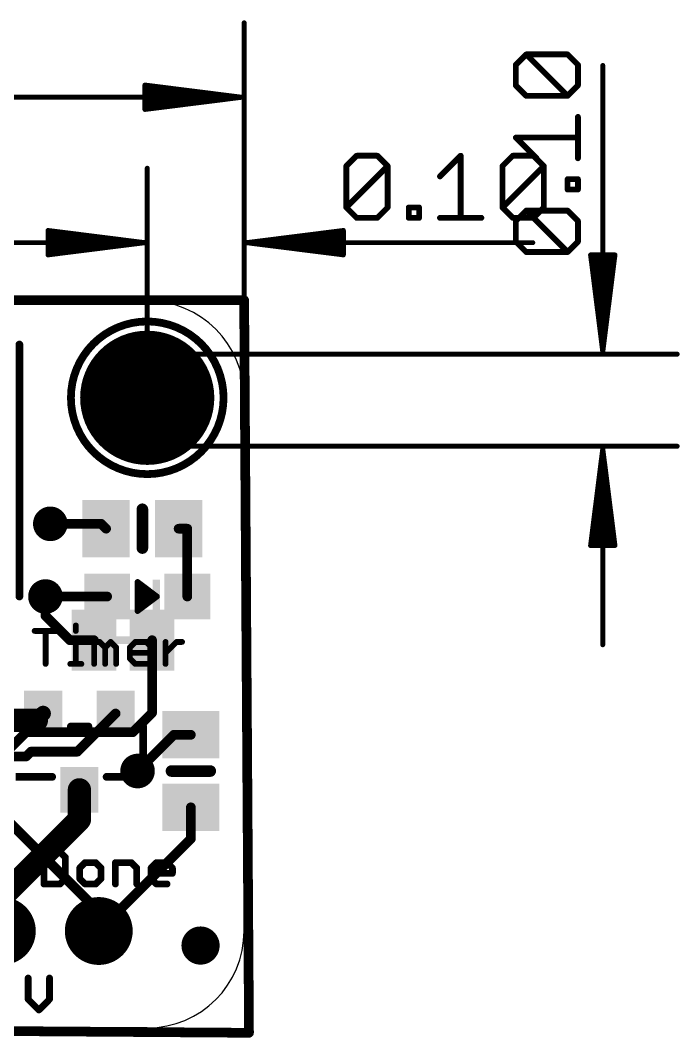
# Model space of a CAD drawing. Extents: x -9 to 27.7, y -5.6 to 26.4.
# Drawn here: x 10.39 to 27.67, y -0.64 to 26.02 of the extents above; entities that cross this region are included whole.
import ezdxf

# ---------------------------------------------------------------- set-up
doc = ezdxf.new("R2010")
doc.units = 0
for name, color, linetype in [('1', 12, 'CONTINUOUS'), ('16', 132, 'CONTINUOUS'), ('17', 110, 'CONTINUOUS'), ('18', 110, 'CONTINUOUS'), ('20', 53, 'CONTINUOUS'), ('21', 40, 'CONTINUOUS'), ('23', 53, 'CONTINUOUS'), ('47', 253, 'CONTINUOUS')]:
    doc.layers.add(name, color=color, linetype=linetype)

# ---------------------------------------------------------------- blocks, each defined once
blk = doc.blocks.new('RECT')
blk.add_solid([(-0.5, -0.5), (0.5, -0.5), (-0.5, 0.5), (0.5, 0.5)])
blk = doc.blocks.new('PIE')
at = {"const_width": 0.5}
blk.add_lwpolyline([(0, -0.25, 1), (0, 0.25, 1), (0, -0.25)], format="xyb", dxfattribs=at)
blk = doc.blocks.new('ROUNDP')
at = {"const_width": 0.5}
blk.add_lwpolyline([(0, -0.25, 1), (0, 0.25, 1), (0, -0.25)], format="xyb", dxfattribs=at)
blk = doc.blocks.new('ROUNDV')
at = {"const_width": 0.5}
blk.add_lwpolyline([(0, -0.25, 1), (0, 0.25, 1), (0, -0.25)], format="xyb", dxfattribs=at)

msp = doc.modelspace()

# ---------------------------------------------------------------- linework, layer by layer
at = {"layer": '1'}
for points, const_width in [([(12.512, 12.827), (11.176, 12.827)], 0.254), ([(12.639, 12.7), (12.512, 12.827)], 0.254), ([(14.539, 12.7), (14.766, 12.7)], 0.254), ([(14.766, 12.7), (14.766, 10.922)], 0.254), ([(12.666, 10.922), (11.049, 10.922)], 0.254), ([(10.811, 7.681), (10.988, 7.858)], 0.4064), ([(9.398, 7.681), (10.811, 7.681)], 0.6096), ([(11.888, 6.858), (12.888, 7.858)], 0.254), ([(14.412, 7.3), (13.462, 6.35)], 0.254), ([(14.859, 7.3), (14.412, 7.3)], 0.254), ([(10.541, 6.731), (10.668, 6.858)], 0.254), ([(10.668, 6.858), (11.888, 6.858)], 0.254), ([(8.412, 6.731), (10.541, 6.731)], 0.254), ([(11.938, 5.858), (11.938, 5.08)], 0.6096), ([(11.938, 5.08), (9.906, 3.048)], 0.6096), ([(14.859, 5.4), (14.859, 4.572)], 0.254), ([(14.859, 4.572), (12.446, 2.159)], 0.254)]:
    msp.add_lwpolyline(points, dxfattribs=dict(at, const_width=const_width))
for points, const_width in [([(11.176, 12.8905, 1), (11.176, 12.7635)], 0.127), ([(12.5569, 12.8719, 1), (12.4671, 12.7821)], 0.127), ([(12.512, 12.7635, 1), (12.512, 12.8905)], 0.127), ([(12.5941, 12.6551, 1), (12.6839, 12.7449)], 0.127), ([(14.539, 12.7635, 1), (14.539, 12.6365)], 0.127), ([(14.8295, 12.7, 1), (14.7025, 12.7)], 0.127), ([(14.766, 12.6365, 1), (14.766, 12.7635)], 0.127), ([(11.049, 10.9855, 1), (11.049, 10.8585)], 0.127), ([(12.666, 10.8585, 1), (12.666, 10.9855)], 0.127), ([(14.7025, 10.922, 1), (14.8295, 10.922)], 0.127), ([(11.0598, 7.7862, 1), (10.9162, 7.9298)], 0.2032), ([(10.7392, 7.7528, 1), (10.8828, 7.6092)], 0.2032), ([(10.811, 7.5286, 1), (10.811, 7.8334)], 0.3048), ([(12.9329, 7.8131, 1), (12.8431, 7.9029)], 0.127), ([(14.412, 7.3635, 1), (14.412, 7.2365)], 0.127), ([(14.4569, 7.2551, 1), (14.3671, 7.3449)], 0.127), ([(14.859, 7.2365, 1), (14.859, 7.3635)], 0.127), ([(10.668, 6.9215, 1), (10.668, 6.7945)], 0.127), ([(10.7129, 6.8131, 1), (10.6231, 6.9029)], 0.127), ([(11.8431, 6.9029, 1), (11.9329, 6.8131)], 0.127), ([(11.888, 6.7945, 1), (11.888, 6.9215)], 0.127), ([(10.4961, 6.7759, 1), (10.5859, 6.6861)], 0.127), ([(10.541, 6.6675, 1), (10.541, 6.7945)], 0.127), ([(13.4171, 6.3949, 1), (13.5069, 6.3051)], 0.127), ([(12.0904, 5.858, 1), (11.7856, 5.858)], 0.3048), ([(12.0458, 4.9722, 1), (11.8302, 5.1878)], 0.3048), ([(14.9225, 5.4, 1), (14.7955, 5.4)], 0.127), ([(11.7856, 5.08, 1), (12.0904, 5.08)], 0.3048), ([(14.7955, 4.572, 1), (14.9225, 4.572)], 0.127), ([(14.9039, 4.5271, 1), (14.8141, 4.6169)], 0.127), ([(12.4011, 2.2039, 1), (12.4909, 2.1141)], 0.127)]:
    msp.add_lwpolyline(points, format="xyb", dxfattribs=dict(at, const_width=const_width))
at = {"layer": '16', "const_width": 0.254}
for points in [[(-1.524, 18.684), (16.256, 18.684)], [(16.256, 18.684), (16.383, -0.508)], [(11.049, 10.922), (11.049, 10.414)], [(11.049, 10.414), (11.684, 9.779)], [(11.684, 9.779), (12.319, 9.779)], [(13.843, 7.874), (13.843, 9.779)], [(13.335, 7.366), (13.843, 7.874)], [(10.541, 7.366), (8.636, 5.461)], [(13.335, 7.366), (10.541, 7.366)], [(13.462, 6.35), (13.462, 6.096)], [(9.906, 5.207), (12.446, 2.667)], [(12.446, 2.667), (12.446, 2.159)], [(16.383, -0.508), (-1.524, -0.381)]]:
    msp.add_lwpolyline(points, dxfattribs=at)
at = {"layer": '16', "const_width": 0.127}
for points in [[(16.3195, 18.6844, 1), (16.1925, 18.6836)], [(16.256, 18.6205, 1), (16.256, 18.7475)], [(11.1125, 10.922, 1), (10.9855, 10.922)], [(11.0939, 10.4589, 1), (11.0041, 10.3691)], [(10.9855, 10.414, 1), (11.1125, 10.414)], [(11.684, 9.8425, 1), (11.684, 9.7155)], [(11.6391, 9.7341, 1), (11.7289, 9.8239)], [(12.319, 9.7155, 1), (12.319, 9.8425)], [(13.9065, 9.779, 1), (13.7795, 9.779)], [(13.8879, 7.8291, 1), (13.7981, 7.9189)], [(13.7795, 7.874, 1), (13.9065, 7.874)], [(10.541, 7.4295, 1), (10.541, 7.3025)], [(10.5859, 7.3211, 1), (10.4961, 7.4109)], [(13.2901, 7.4109, 1), (13.3799, 7.3211)], [(13.335, 7.3025, 1), (13.335, 7.4295)], [(13.5255, 6.35, 1), (13.3985, 6.35)], [(13.3985, 6.096, 1), (13.5255, 6.096)], [(12.5095, 2.667, 1), (12.3825, 2.667)], [(12.4011, 2.6221, 1), (12.4909, 2.7119)], [(12.3825, 2.159, 1), (12.5095, 2.159)], [(16.3195, -0.5084, 1), (16.4465, -0.5076)], [(16.3825, -0.5715, 1), (16.3835, -0.4445)]]:
    msp.add_lwpolyline(points, format="xyb", dxfattribs=at)
at = {"layer": '20'}
for p, q in [((1.016, 18.669), (13.716, 18.669)), ((16.256, 16.129), (16.256, 2.159)), ((13.716, -0.381), (1.016, -0.381))]:
    msp.add_line(p, q, dxfattribs=at)
for centre, start, end in [((13.716, 16.129), 0, 90), ((13.716, 2.159), 270, 0)]:
    msp.add_arc(centre, 2.54, start, end, dxfattribs=at)
at = {"layer": '21'}
for points, const_width in [([(13.716, 14.129, 1), (13.716, 18.129, 1), (13.716, 14.129)], 0.2032), ([(10.4168, 17.524, 1), (10.3152, 17.524)], 0.1016), ([(13.6652, 13.208, 1), (13.5128, 13.208)], 0.1524), ([(13.5128, 12.192, 1), (13.6652, 12.192)], 0.1524), ([(13.4849, 11.3335, 1), (13.4391, 11.2725)], 0.0762), ([(13.5001, 11.303, 1), (13.4239, 11.303)], 0.0762), ([(13.462, 11.3157, 1), (13.462, 11.2395)], 0.0762), ([(13.462, 11.1633, 1), (13.462, 11.0871)], 0.0762), ([(13.4959, 11.2395, 1), (13.4959, 11.3157)], 0.0762), ([(13.6991, 11.0871, 1), (13.6991, 11.1633)], 0.0762), ([(10.3152, 10.924, 1), (10.4168, 10.924)], 0.1016), ([(13.462, 11.0109, 1), (13.462, 10.9347)], 0.0762), ([(13.9023, 10.9347, 1), (13.9023, 11.0109)], 0.0762), ([(13.9929, 10.8915, 1), (13.9471, 10.9525)], 0.0762), ([(13.9471, 10.8915, 1), (13.9929, 10.9525)], 0.0762), ([(13.462, 10.8585, 1), (13.462, 10.7823)], 0.0762), ([(13.462, 10.7061, 1), (13.462, 10.6299)], 0.0762), ([(13.6313, 10.6299, 1), (13.6313, 10.7061)], 0.0762), ([(13.8345, 10.7823, 1), (13.8345, 10.8585)], 0.0762), ([(13.4391, 10.5715, 1), (13.4849, 10.5105)], 0.0762), ([(13.4239, 10.541, 1), (13.5001, 10.541)], 0.0762), ([(11.8832, 10.1651, 1), (11.807, 10.1651)], 0.0762), ([(10.7655, 10.0591, 1), (10.7655, 9.9829)], 0.0762), ([(11.0917, 10.021, 1), (11.0155, 10.021)], 0.0762), ([(11.3417, 9.9829, 1), (11.3417, 10.0591)], 0.0762), ([(11.807, 10.021, 1), (11.8832, 10.021)], 0.0762), ([(11.701, 9.771, 1), (11.701, 9.6948)], 0.0762), ([(11.8832, 9.7329, 1), (11.807, 9.7329)], 0.0762), ([(11.8451, 9.6948, 1), (11.8451, 9.771)], 0.0762), ([(12.3628, 9.7329, 1), (12.2866, 9.7329)], 0.0762), ([(12.3247, 9.771, 1), (12.3247, 9.6948)], 0.0762), ([(12.4957, 9.7599, 1), (12.4418, 9.706)], 0.0762), ([(12.4688, 9.6948, 1), (12.4688, 9.771)], 0.0762), ([(12.6509, 9.5889, 1), (12.5747, 9.5889)], 0.0762), ([(12.5859, 9.6158, 1), (12.6398, 9.5619)], 0.0762), ([(12.5859, 9.5619, 1), (12.6398, 9.6158)], 0.0762), ([(12.7838, 9.7599, 1), (12.7299, 9.706)], 0.0762), ([(12.7838, 9.706, 1), (12.7299, 9.7599)], 0.0762), ([(12.939, 9.5889, 1), (12.8628, 9.5889)], 0.0762), ([(12.874, 9.5619, 1), (12.9279, 9.6158)], 0.0762), ([(13.2983, 9.5889, 1), (13.2221, 9.5889)], 0.0762), ([(13.2333, 9.6158, 1), (13.2872, 9.5619)], 0.0762), ([(13.4043, 9.771, 1), (13.4043, 9.6948)], 0.0762), ([(13.4312, 9.706, 1), (13.3773, 9.7599)], 0.0762), ([(13.7193, 9.7599, 1), (13.6654, 9.706)], 0.0762), ([(13.6924, 9.6948, 1), (13.6924, 9.771)], 0.0762), ([(13.8745, 9.5889, 1), (13.7983, 9.5889)], 0.0762), ([(13.8095, 9.5619, 1), (13.8634, 9.6158)], 0.0762), ([(14.2338, 9.7329, 1), (14.1576, 9.7329)], 0.0762), ([(14.4839, 9.771, 1), (14.4839, 9.6948)], 0.0762), ([(14.5108, 9.706, 1), (14.4569, 9.7599)], 0.0762), ([(14.6279, 9.6948, 1), (14.6279, 9.771)], 0.0762), ([(13.2602, 9.4829, 1), (13.2602, 9.4067)], 0.0762), ([(13.2872, 9.3277, 1), (13.2333, 9.2738)], 0.0762), ([(13.2221, 9.3008, 1), (13.2983, 9.3008)], 0.0762), ([(13.7983, 9.4448, 1), (13.8745, 9.4448)], 0.0762), ([(13.8364, 9.4067, 1), (13.8364, 9.4829)], 0.0762), ([(14.1688, 9.4718, 1), (14.2227, 9.4179)], 0.0762), ([(11.0155, 9.1567, 1), (11.0917, 9.1567)], 0.0762), ([(11.701, 9.1948, 1), (11.701, 9.1186)], 0.0762), ([(11.807, 9.1567, 1), (11.8832, 9.1567)], 0.0762), ([(11.9891, 9.1186, 1), (11.9891, 9.1948)], 0.0762), ([(12.2866, 9.1567, 1), (12.3628, 9.1567)], 0.0762), ([(12.5747, 9.1567, 1), (12.6509, 9.1567)], 0.0762), ([(12.8628, 9.1567, 1), (12.939, 9.1567)], 0.0762), ([(13.4043, 9.1948, 1), (13.4043, 9.1186)], 0.0762), ([(13.3773, 9.1298, 1), (13.4312, 9.1836)], 0.0762), ([(13.6924, 9.1186, 1), (13.6924, 9.1948)], 0.0762), ([(14.1576, 9.1567, 1), (14.2338, 9.1567)], 0.0762), ([(11.7156, 7.5692, 1), (11.7156, 7.4676)], 0.1016), ([(12.1744, 7.4676, 1), (12.1744, 7.5692)], 0.1016), ([(13.6612, 7.5104, 1), (13.5596, 7.5104)], 0.1016), ([(14.351, 6.4262, 1), (14.351, 6.2738)], 0.1524), ([(15.367, 6.2738, 1), (15.367, 6.4262)], 0.1524), ([(11.2244, 6.1468, 1), (11.2244, 6.2484)], 0.1016), ([(12.6516, 6.2484, 1), (12.6516, 6.1468)], 0.1016), ([(13.5596, 6.1976, 1), (13.6612, 6.1976)], 0.1016), ([(13.6104, 6.1468, 1), (13.6104, 6.2484)], 0.1016), ([(11.0109, 4.2743, 1), (11.0109, 4.1854)], 0.0889), ([(11.0554, 4.2298, 1), (10.9665, 4.2298)], 0.0889), ([(11.4618, 4.2612, 1), (11.3989, 4.1984)], 0.0889), ([(11.4304, 4.1854, 1), (11.4304, 4.2743)], 0.0889), ([(11.6146, 4.09, 1), (11.5257, 4.09)], 0.0889), ([(11.5387, 4.0586, 1), (11.6016, 4.1214)], 0.0889), ([(12.0862, 3.9946, 1), (12.0862, 3.9057)], 0.0889), ([(12.1177, 3.9187, 1), (12.0548, 3.9816)], 0.0889), ([(12.3973, 3.9816, 1), (12.3344, 3.9187)], 0.0889), ([(12.3659, 3.9057, 1), (12.3659, 3.9946)], 0.0889), ([(12.8819, 3.9946, 1), (12.8819, 3.9057)], 0.0889), ([(12.9264, 3.9502, 1), (12.8375, 3.9502)], 0.0889), ([(13.3328, 3.9816, 1), (13.27, 3.9187)], 0.0889), ([(13.3014, 3.9057, 1), (13.3014, 3.9946)], 0.0889), ([(13.9573, 3.9946, 1), (13.9573, 3.9057)], 0.0889), ([(13.9887, 3.9187, 1), (13.9258, 3.9816)], 0.0889), ([(14.2683, 3.9816, 1), (14.2055, 3.9187)], 0.0889), ([(14.2369, 3.9057, 1), (14.2369, 3.9946)], 0.0889), ([(11.9909, 3.8104, 1), (11.902, 3.8104)], 0.0889), ([(11.915, 3.8418, 1), (11.9778, 3.7789)], 0.0889), ([(12.5501, 3.8104, 1), (12.4612, 3.8104)], 0.0889), ([(12.4743, 3.7789, 1), (12.5371, 3.8418)], 0.0889), ([(13.4857, 3.8104, 1), (13.3968, 3.8104)], 0.0889), ([(13.4098, 3.7789, 1), (13.4726, 3.8418)], 0.0889), ([(13.786, 3.8418, 1), (13.8489, 3.7789)], 0.0889), ([(13.8619, 3.8104, 1), (13.773, 3.8104)], 0.0889), ([(13.8175, 3.715, 1), (13.8175, 3.6261)], 0.0889), ([(14.4212, 3.8104, 1), (14.3323, 3.8104)], 0.0889), ([(14.3453, 3.7789, 1), (14.4082, 3.8418)], 0.0889), ([(14.3767, 3.6261, 1), (14.3767, 3.715)], 0.0889), ([(11.0109, 3.4354, 1), (11.0109, 3.3465)], 0.0889), ([(11.3989, 3.4223, 1), (11.4618, 3.3595)], 0.0889), ([(11.4304, 3.3465, 1), (11.4304, 3.4354)], 0.0889), ([(11.5257, 3.5307, 1), (11.6146, 3.5307)], 0.0889), ([(11.6016, 3.4993, 1), (11.5387, 3.5621)], 0.0889), ([(11.9778, 3.5621, 1), (11.915, 3.4993)], 0.0889), ([(11.902, 3.5307, 1), (11.9909, 3.5307)], 0.0889), ([(12.0862, 3.4354, 1), (12.0862, 3.3465)], 0.0889), ([(12.0548, 3.3595, 1), (12.1177, 3.4223)], 0.0889), ([(12.3344, 3.4223, 1), (12.3973, 3.3595)], 0.0889), ([(12.3659, 3.3465, 1), (12.3659, 3.4354)], 0.0889), ([(12.4612, 3.5307, 1), (12.5501, 3.5307)], 0.0889), ([(12.5371, 3.4993, 1), (12.4743, 3.5621)], 0.0889), ([(13.8489, 3.5621, 1), (13.786, 3.4993)], 0.0889), ([(13.773, 3.5307, 1), (13.8619, 3.5307)], 0.0889), ([(13.9573, 3.4354, 1), (13.9573, 3.3465)], 0.0889), ([(13.9258, 3.3595, 1), (13.9887, 3.4223)], 0.0889), ([(14.2369, 3.3465, 1), (14.2369, 3.4354)], 0.0889), ([(14.3323, 3.6705, 1), (14.4212, 3.6705)], 0.0889), ([(10.9665, 3.3909, 1), (11.0554, 3.3909)], 0.0889), ([(12.8375, 3.3909, 1), (12.9264, 3.3909)], 0.0889), ([(13.3968, 3.3909, 1), (13.4857, 3.3909)], 0.0889), ([(10.6404, 0.9278, 1), (10.5515, 0.9278)], 0.0889), ([(11.1997, 0.9278, 1), (11.1108, 0.9278)], 0.0889), ([(10.6274, 0.4, 1), (10.5645, 0.3371)], 0.0889), ([(10.5515, 0.3685, 1), (10.6404, 0.3685)], 0.0889), ([(11.1108, 0.3685, 1), (11.1997, 0.3685)], 0.0889), ([(11.1866, 0.3371, 1), (11.1238, 0.4)], 0.0889), ([(10.8441, 0.1203, 1), (10.907, 0.0575)], 0.0889), ([(10.8441, 0.0575, 1), (10.907, 0.1203)], 0.0889)]:
    msp.add_lwpolyline(points, format="xyb", dxfattribs=dict(at, const_width=const_width))
for points, const_width in [([(10.366, 17.524), (10.366, 10.924)], 0.2032), ([(13.589, 13.208), (13.589, 12.192)], 0.3048), ([(13.97, 10.922), (13.462, 11.303)], 0.1524), ([(13.462, 11.303), (13.462, 10.541)], 0.1524), ([(13.462, 11.2776), (13.4959, 11.2776)], 0.1524), ([(13.462, 11.1252), (13.6991, 11.1252)], 0.1524), ([(13.462, 10.9728), (13.9023, 10.9728)], 0.1524), ([(13.462, 10.541), (13.97, 10.922)], 0.1524), ([(13.462, 10.8204), (13.8345, 10.8204)], 0.1524), ([(13.462, 10.668), (13.6313, 10.668)], 0.1524), ([(11.8451, 10.1651), (11.8451, 10.021)], 0.1524), ([(10.7655, 10.021), (11.3417, 10.021)], 0.1524), ([(11.0536, 9.1567), (11.0536, 10.021)], 0.1524), ([(11.701, 9.7329), (11.8451, 9.7329)], 0.1524), ([(11.8451, 9.7329), (11.8451, 9.1567)], 0.1524), ([(12.3247, 9.1567), (12.3247, 9.7329)], 0.1524), ([(12.3247, 9.7329), (12.4688, 9.7329)], 0.1524), ([(12.4688, 9.7329), (12.6128, 9.5889)], 0.1524), ([(12.6128, 9.5889), (12.7569, 9.7329)], 0.1524), ([(12.6128, 9.5889), (12.6128, 9.1567)], 0.1524), ([(12.7569, 9.7329), (12.9009, 9.5889)], 0.1524), ([(12.9009, 9.5889), (12.9009, 9.1567)], 0.1524), ([(13.2602, 9.5889), (13.4043, 9.7329)], 0.1524), ([(13.2602, 9.3008), (13.2602, 9.5889)], 0.1524), ([(13.4043, 9.7329), (13.6924, 9.7329)], 0.1524), ([(13.6924, 9.7329), (13.8364, 9.5889)], 0.1524), ([(13.8364, 9.5889), (13.8364, 9.4448)], 0.1524), ([(14.1957, 9.1567), (14.1957, 9.7329)], 0.1524), ([(14.1957, 9.4448), (14.4839, 9.7329)], 0.1524), ([(14.4839, 9.7329), (14.6279, 9.7329)], 0.1524), ([(13.8364, 9.4448), (13.2602, 9.4448)], 0.1524), ([(13.4043, 9.1567), (13.2602, 9.3008)], 0.1524), ([(11.701, 9.1567), (11.9891, 9.1567)], 0.1524), ([(13.6924, 9.1567), (13.4043, 9.1567)], 0.1524), ([(11.7156, 7.5184), (12.1744, 7.5184)], 0.2032), ([(13.6104, 7.5104), (13.6104, 6.1976)], 0.2032), ([(15.367, 6.35), (14.351, 6.35)], 0.3048), ([(11.2244, 6.1976), (10.2656, 6.1976)], 0.2032), ([(13.6104, 6.1976), (12.6516, 6.1976)], 0.2032), ([(11.0109, 4.2298), (11.0109, 3.3909)], 0.1778), ([(11.4304, 4.2298), (11.0109, 4.2298)], 0.1778), ([(11.5702, 4.09), (11.4304, 4.2298)], 0.1778), ([(11.5702, 3.5307), (11.5702, 4.09)], 0.1778), ([(12.0862, 3.9502), (11.9464, 3.8104)], 0.1778), ([(12.3659, 3.9502), (12.0862, 3.9502)], 0.1778), ([(12.5057, 3.8104), (12.3659, 3.9502)], 0.1778), ([(12.8819, 3.3909), (12.8819, 3.9502)], 0.1778), ([(12.8819, 3.9502), (13.3014, 3.9502)], 0.1778), ([(13.3014, 3.9502), (13.4412, 3.8104)], 0.1778), ([(13.8175, 3.8104), (13.9573, 3.9502)], 0.1778), ([(13.9573, 3.9502), (14.2369, 3.9502)], 0.1778), ([(14.2369, 3.9502), (14.3767, 3.8104)], 0.1778), ([(11.9464, 3.8104), (11.9464, 3.5307)], 0.1778), ([(12.5057, 3.5307), (12.5057, 3.8104)], 0.1778), ([(13.4412, 3.8104), (13.4412, 3.3909)], 0.1778), ([(13.8175, 3.5307), (13.8175, 3.8104)], 0.1778), ([(14.3767, 3.6705), (13.8175, 3.6705)], 0.1778), ([(14.3767, 3.8104), (14.3767, 3.6705)], 0.1778), ([(11.0109, 3.3909), (11.4304, 3.3909)], 0.1778), ([(11.4304, 3.3909), (11.5702, 3.5307)], 0.1778), ([(11.9464, 3.5307), (12.0862, 3.3909)], 0.1778), ([(12.0862, 3.3909), (12.3659, 3.3909)], 0.1778), ([(12.3659, 3.3909), (12.5057, 3.5307)], 0.1778), ([(13.9573, 3.3909), (13.8175, 3.5307)], 0.1778), ([(14.2369, 3.3909), (13.9573, 3.3909)], 0.1778), ([(10.5959, 0.9278), (10.5959, 0.3685)], 0.1778), ([(11.1552, 0.3685), (11.1552, 0.9278)], 0.1778), ([(10.5959, 0.3685), (10.8756, 0.0889)], 0.1778), ([(10.8756, 0.0889), (11.1552, 0.3685)], 0.1778)]:
    msp.add_lwpolyline(points, dxfattribs=dict(at, const_width=const_width))
at = {"layer": '23'}
for p in [(13.716, 16.129), (13.589, 12.7), (13.716, 10.922), (11.938, 6.858), (14.859, 6.35), (15.113, 1.778)]:
    msp.add_point(p, dxfattribs=at)
at = {"layer": '47'}
for points, const_width in [([(16.256, 10.795), (16.256, 25.953)], 0.13), ([(23.3763, 24.8546), (23.6475, 25.1258)], 0.1524), ([(23.6475, 25.1258), (24.7321, 25.1258)], 0.1524), ([(24.7321, 24.0411), (23.6475, 25.1258)], 0.1524), ([(24.7321, 25.1258), (25.0033, 24.8546)], 0.1524), ([(23.3763, 24.3123), (23.3763, 24.8546)], 0.1524), ([(25.0033, 24.8546), (25.0033, 24.3123)], 0.1524), ([(25.654, 17.337), (25.654, 24.8348)], 0.13), ([(16.191, 24.003), (13.656, 24.3222)], 0.13), ([(13.656, 24.3222), (13.656, 23.6838)], 0.13), ([(16.191, 24.003), (13.656, 24.263)], 0.13), ([(23.6475, 24.0411), (23.3763, 24.3123)], 0.1524), ([(25.0033, 24.3123), (24.7321, 24.0411)], 0.1524), ([(-1.459, 24.003), (16.191, 24.003)], 0.13), ([(16.191, 24.003), (13.656, 24.133)], 0.13), ([(13.656, 23.6838), (16.191, 24.003)], 0.13), ([(13.656, 23.873), (16.191, 24.003)], 0.13), ([(13.656, 23.743), (16.191, 24.003)], 0.13), ([(24.7321, 24.0411), (23.6475, 24.0411)], 0.1524), ([(25.0033, 22.4039), (25.0033, 23.4886)], 0.1524), ([(23.9186, 22.4039), (23.3763, 22.9463)], 0.1524), ([(23.3763, 22.9463), (25.0033, 22.9463)], 0.1524), ([(18.9322, 22.1995), (19.2034, 22.4707)], 0.1524), ([(19.2034, 22.4707), (19.7457, 22.4707)], 0.1524), ([(19.7457, 22.4707), (20.0169, 22.1995)], 0.1524), ([(21.3879, 21.9284), (21.9303, 22.4707)], 0.1524), ([(21.9303, 22.4707), (21.9303, 20.8437)], 0.1524), ([(23.0251, 22.1995), (23.2963, 22.4707)], 0.1524), ([(23.2963, 22.4707), (23.8386, 22.4707)], 0.1524), ([(23.8386, 22.4707), (24.1098, 22.1995)], 0.1524), ([(13.716, 16.129), (13.716, 22.143)], 0.13), ([(16.256, 16.002), (16.256, 22.143)], 0.13), ([(18.9322, 21.1149), (18.9322, 22.1995)], 0.1524), ([(18.9322, 21.1149), (20.0169, 22.1995)], 0.1524), ([(20.0169, 22.1995), (20.0169, 21.1149)], 0.1524), ([(23.0251, 21.1149), (23.0251, 22.1995)], 0.1524), ([(23.0251, 21.1149), (24.1098, 22.1995)], 0.1524), ([(24.1098, 22.1995), (24.1098, 21.1149)], 0.1524), ([(24.7321, 21.5854), (24.7321, 21.8565)], 0.1524), ([(24.7321, 21.8565), (25.0033, 21.8565)], 0.1524), ([(25.0033, 21.8565), (25.0033, 21.5854)], 0.1524), ([(25.0033, 21.5854), (24.7321, 21.5854)], 0.1524), ([(19.2034, 20.8437), (18.9322, 21.1149)], 0.1524), ([(20.0169, 21.1149), (19.7457, 20.8437)], 0.1524), ([(20.5694, 20.8437), (20.5694, 21.1149)], 0.1524), ([(20.5694, 21.1149), (20.8405, 21.1149)], 0.1524), ([(20.8405, 21.1149), (20.8405, 20.8437)], 0.1524), ([(23.2963, 20.8437), (23.0251, 21.1149)], 0.1524), ([(23.3763, 20.7617), (23.6475, 21.0329)], 0.1524), ([(23.6475, 21.0329), (24.7321, 21.0329)], 0.1524), ([(24.7321, 19.9482), (23.6475, 21.0329)], 0.1524), ([(24.1098, 21.1149), (23.8386, 20.8437)], 0.1524), ([(24.7321, 21.0329), (25.0033, 20.7617)], 0.1524), ([(19.7457, 20.8437), (19.2034, 20.8437)], 0.1524), ([(20.8405, 20.8437), (20.5694, 20.8437)], 0.1524), ([(21.3879, 20.8437), (22.4726, 20.8437)], 0.1524), ([(23.8386, 20.8437), (23.2963, 20.8437)], 0.1524), ([(23.3763, 20.2194), (23.3763, 20.7617)], 0.1524), ([(25.0033, 20.7617), (25.0033, 20.2194)], 0.1524), ([(13.651, 20.193), (11.116, 20.5122)], 0.13), ([(11.116, 20.5122), (11.116, 19.8738)], 0.13), ([(16.321, 20.193), (18.856, 20.5122)], 0.13), ([(18.856, 20.5122), (18.856, 19.8738)], 0.13), ([(13.651, 20.193), (8.516, 20.193)], 0.13), ([(13.651, 20.193), (11.116, 20.453)], 0.13), ([(13.651, 20.193), (11.116, 20.323)], 0.13), ([(11.116, 19.8738), (13.651, 20.193)], 0.13), ([(11.116, 20.063), (13.651, 20.193)], 0.13), ([(11.116, 19.933), (13.651, 20.193)], 0.13), ([(16.321, 20.193), (18.856, 20.453)], 0.13), ([(16.321, 20.193), (18.856, 20.323)], 0.13), ([(16.321, 20.193), (23.8188, 20.193)], 0.13), ([(18.856, 19.8738), (16.321, 20.193)], 0.13), ([(18.856, 20.063), (16.321, 20.193)], 0.13), ([(18.856, 19.933), (16.321, 20.193)], 0.13), ([(23.6475, 19.9482), (23.3763, 20.2194)], 0.1524), ([(25.0033, 20.2194), (24.7321, 19.9482)], 0.1524), ([(24.7321, 19.9482), (23.6475, 19.9482)], 0.1524), ([(25.654, 17.337), (25.3348, 19.872)], 0.13), ([(25.3348, 19.872), (25.9732, 19.872)], 0.13), ([(25.654, 17.337), (25.394, 19.872)], 0.13), ([(25.654, 17.337), (25.524, 19.872)], 0.13), ([(25.9732, 19.872), (25.654, 17.337)], 0.13), ([(25.784, 19.872), (25.654, 17.337)], 0.13), ([(25.914, 19.872), (25.654, 17.337)], 0.13), ([(13.716, 17.272), (27.604, 17.272)], 0.13), ([(13.716, 14.859), (27.604, 14.859)], 0.13), ([(25.654, 14.794), (25.3348, 12.259)], 0.13), ([(25.654, 14.794), (25.394, 12.259)], 0.13), ([(25.654, 14.794), (25.524, 12.259)], 0.13), ([(25.654, 14.794), (25.654, 9.659)], 0.13), ([(25.9732, 12.259), (25.654, 14.794)], 0.13), ([(25.784, 12.259), (25.654, 14.794)], 0.13), ([(25.914, 12.259), (25.654, 14.794)], 0.13), ([(25.3348, 12.259), (25.9732, 12.259)], 0.13)]:
    msp.add_lwpolyline(points, dxfattribs=dict(at, const_width=const_width))
for points, const_width in [([(16.2885, 25.953, 1), (16.2235, 25.953)], 0.065), ([(23.6744, 25.1527, 1), (23.6205, 25.0988)], 0.0762), ([(23.6475, 25.1639, 1), (23.6475, 25.0877)], 0.0762), ([(23.6744, 25.0988, 1), (23.6205, 25.1527)], 0.0762), ([(24.7591, 25.1527, 1), (24.7052, 25.0988)], 0.0762), ([(24.7321, 25.0877, 1), (24.7321, 25.1639)], 0.0762), ([(23.4144, 24.8546, 1), (23.3382, 24.8546)], 0.0762), ([(23.3494, 24.8815, 1), (23.4033, 24.8276)], 0.0762), ([(25.0414, 24.8546, 1), (24.9652, 24.8546)], 0.0762), ([(24.9764, 24.8276, 1), (25.0302, 24.8815)], 0.0762), ([(25.6865, 24.8348, 1), (25.6215, 24.8348)], 0.065), ([(13.6601, 24.3545, 1), (13.6519, 24.29)], 0.065), ([(13.6885, 24.3222, 1), (13.6235, 24.3222)], 0.065), ([(13.6593, 24.2953, 1), (13.6527, 24.2307)], 0.065), ([(23.4033, 24.3392, 1), (23.3494, 24.2853)], 0.0762), ([(23.3382, 24.3123, 1), (23.4144, 24.3123)], 0.0762), ([(24.9652, 24.3123, 1), (25.0414, 24.3123)], 0.0762), ([(25.0302, 24.2853, 1), (24.9764, 24.3392)], 0.0762), ([(13.6577, 24.1655, 1), (13.6543, 24.1005)], 0.065), ([(16.1951, 23.9708, 1), (16.1869, 24.0352)], 0.065), ([(16.1869, 23.9708, 1), (16.1951, 24.0352)], 0.065), ([(16.1943, 23.9707, 1), (16.1877, 24.0353)], 0.065), ([(16.1877, 23.9707, 1), (16.1943, 24.0353)], 0.065), ([(16.1893, 23.9705, 1), (16.1927, 24.0355)], 0.065), ([(16.1927, 23.9705, 1), (16.1893, 24.0355)], 0.065), ([(16.191, 23.9705, 1), (16.191, 24.0355)], 0.065), ([(23.6475, 24.0792, 1), (23.6475, 24.003)], 0.0762), ([(23.6205, 24.0141, 1), (23.6744, 24.068)], 0.0762), ([(24.7052, 24.068, 1), (24.7591, 24.0141)], 0.0762), ([(24.7052, 24.0141, 1), (24.7591, 24.068)], 0.0762), ([(24.7321, 24.003, 1), (24.7321, 24.0792)], 0.0762), ([(13.6543, 23.9055, 1), (13.6577, 23.8405)], 0.065), ([(13.6527, 23.7753, 1), (13.6593, 23.7107)], 0.065), ([(13.6519, 23.716, 1), (13.6601, 23.6515)], 0.065), ([(13.6235, 23.6838, 1), (13.6885, 23.6838)], 0.065), ([(25.0414, 23.4886, 1), (24.9652, 23.4886)], 0.0762), ([(23.4033, 22.9732, 1), (23.3494, 22.9193)], 0.0762), ([(23.3763, 22.9844, 1), (23.3763, 22.9082)], 0.0762), ([(25.0033, 22.9082, 1), (25.0033, 22.9844)], 0.0762), ([(19.2034, 22.5088, 1), (19.2034, 22.4326)], 0.0762), ([(19.2303, 22.4437, 1), (19.1764, 22.4976)], 0.0762), ([(19.7726, 22.4976, 1), (19.7188, 22.4437)], 0.0762), ([(19.7457, 22.4326, 1), (19.7457, 22.5088)], 0.0762), ([(21.9684, 22.4707, 1), (21.8922, 22.4707)], 0.0762), ([(21.9572, 22.4437, 1), (21.9033, 22.4976)], 0.0762), ([(23.2963, 22.5088, 1), (23.2963, 22.4326)], 0.0762), ([(23.3232, 22.4437, 1), (23.2693, 22.4976)], 0.0762), ([(23.8655, 22.4976, 1), (23.8116, 22.4437)], 0.0762), ([(23.8386, 22.4326, 1), (23.8386, 22.5088)], 0.0762), ([(23.8917, 22.377, 1), (23.9456, 22.4309)], 0.0762), ([(24.9652, 22.4039, 1), (25.0414, 22.4039)], 0.0762), ([(13.7485, 22.143, 1), (13.6835, 22.143)], 0.065), ([(16.2885, 22.143, 1), (16.2235, 22.143)], 0.065), ([(18.9703, 22.1995, 1), (18.8941, 22.1995)], 0.0762), ([(18.9053, 22.2265, 1), (18.9591, 22.1726)], 0.0762), ([(20.055, 22.1995, 1), (19.9788, 22.1995)], 0.0762), ([(20.0438, 22.1726, 1), (19.9899, 22.2265)], 0.0762), ([(19.9899, 22.1726, 1), (20.0438, 22.2265)], 0.0762), ([(22.9981, 22.2265, 1), (23.052, 22.1726)], 0.0762), ([(23.0632, 22.1995, 1), (22.987, 22.1995)], 0.0762), ([(24.1479, 22.1995, 1), (24.0717, 22.1995)], 0.0762), ([(24.1367, 22.1726, 1), (24.0828, 22.2265)], 0.0762), ([(24.0828, 22.1726, 1), (24.1367, 22.2265)], 0.0762), ([(21.361, 21.9553, 1), (21.4149, 21.9014)], 0.0762), ([(24.7702, 21.8565, 1), (24.694, 21.8565)], 0.0762), ([(24.7321, 21.8946, 1), (24.7321, 21.8184)], 0.0762), ([(25.0414, 21.8565, 1), (24.9652, 21.8565)], 0.0762), ([(25.0033, 21.8184, 1), (25.0033, 21.8946)], 0.0762), ([(24.7321, 21.6235, 1), (24.7321, 21.5473)], 0.0762), ([(24.694, 21.5854, 1), (24.7702, 21.5854)], 0.0762), ([(24.9652, 21.5854, 1), (25.0414, 21.5854)], 0.0762), ([(25.0033, 21.5473, 1), (25.0033, 21.6235)], 0.0762), ([(18.9591, 21.1418, 1), (18.9053, 21.0879)], 0.0762), ([(18.9053, 21.1418, 1), (18.9591, 21.0879)], 0.0762), ([(18.8941, 21.1149, 1), (18.9703, 21.1149)], 0.0762), ([(19.9788, 21.1149, 1), (20.055, 21.1149)], 0.0762), ([(20.0438, 21.0879, 1), (19.9899, 21.1418)], 0.0762), ([(20.6075, 21.1149, 1), (20.5313, 21.1149)], 0.0762), ([(20.5694, 21.153, 1), (20.5694, 21.0768)], 0.0762), ([(20.8786, 21.1149, 1), (20.8024, 21.1149)], 0.0762), ([(20.8405, 21.0768, 1), (20.8405, 21.153)], 0.0762), ([(23.052, 21.1418, 1), (22.9981, 21.0879)], 0.0762), ([(22.9981, 21.1418, 1), (23.052, 21.0879)], 0.0762), ([(22.987, 21.1149, 1), (23.0632, 21.1149)], 0.0762), ([(23.6744, 21.0598, 1), (23.6205, 21.0059)], 0.0762), ([(23.6475, 21.071, 1), (23.6475, 20.9948)], 0.0762), ([(23.6744, 21.0059, 1), (23.6205, 21.0598)], 0.0762), ([(24.0717, 21.1149, 1), (24.1479, 21.1149)], 0.0762), ([(24.1367, 21.0879, 1), (24.0828, 21.1418)], 0.0762), ([(24.7591, 21.0598, 1), (24.7052, 21.0059)], 0.0762), ([(24.7321, 20.9948, 1), (24.7321, 21.071)], 0.0762), ([(19.2034, 20.8818, 1), (19.2034, 20.8056)], 0.0762), ([(19.1764, 20.8168, 1), (19.2303, 20.8706)], 0.0762), ([(19.7188, 20.8706, 1), (19.7726, 20.8168)], 0.0762), ([(19.7457, 20.8056, 1), (19.7457, 20.8818)], 0.0762), ([(20.5694, 20.8818, 1), (20.5694, 20.8056)], 0.0762), ([(20.5313, 20.8437, 1), (20.6075, 20.8437)], 0.0762), ([(20.8024, 20.8437, 1), (20.8786, 20.8437)], 0.0762), ([(20.8405, 20.8056, 1), (20.8405, 20.8818)], 0.0762), ([(21.3879, 20.8818, 1), (21.3879, 20.8056)], 0.0762), ([(21.8922, 20.8437, 1), (21.9684, 20.8437)], 0.0762), ([(22.4726, 20.8056, 1), (22.4726, 20.8818)], 0.0762), ([(23.2963, 20.8818, 1), (23.2963, 20.8056)], 0.0762), ([(23.2693, 20.8168, 1), (23.3232, 20.8706)], 0.0762), ([(23.4144, 20.7617, 1), (23.3382, 20.7617)], 0.0762), ([(23.3494, 20.7886, 1), (23.4033, 20.7348)], 0.0762), ([(23.8116, 20.8706, 1), (23.8655, 20.8168)], 0.0762), ([(23.8386, 20.8056, 1), (23.8386, 20.8818)], 0.0762), ([(25.0414, 20.7617, 1), (24.9652, 20.7617)], 0.0762), ([(24.9764, 20.7348, 1), (25.0302, 20.7886)], 0.0762), ([(11.1201, 20.5445, 1), (11.1119, 20.48)], 0.065), ([(11.1485, 20.5122, 1), (11.0835, 20.5122)], 0.065), ([(18.8885, 20.5122, 1), (18.8235, 20.5122)], 0.065), ([(18.8601, 20.48, 1), (18.8519, 20.5445)], 0.065), ([(11.1193, 20.4853, 1), (11.1127, 20.4207)], 0.065), ([(11.1177, 20.3555, 1), (11.1143, 20.2905)], 0.065), ([(13.6551, 20.1608, 1), (13.6469, 20.2252)], 0.065), ([(13.6469, 20.1608, 1), (13.6551, 20.2252)], 0.065), ([(13.6543, 20.1607, 1), (13.6477, 20.2253)], 0.065), ([(13.6477, 20.1607, 1), (13.6543, 20.2253)], 0.065), ([(13.6493, 20.1605, 1), (13.6527, 20.2255)], 0.065), ([(13.6527, 20.1605, 1), (13.6493, 20.2255)], 0.065), ([(13.651, 20.1605, 1), (13.651, 20.2255)], 0.065), ([(16.321, 20.2255, 1), (16.321, 20.1605)], 0.065), ([(16.3251, 20.2252, 1), (16.3169, 20.1608)], 0.065), ([(16.3193, 20.2255, 1), (16.3227, 20.1605)], 0.065), ([(16.3227, 20.2255, 1), (16.3193, 20.1605)], 0.065), ([(16.3243, 20.2253, 1), (16.3177, 20.1607)], 0.065), ([(16.3177, 20.2253, 1), (16.3243, 20.1607)], 0.065), ([(16.3169, 20.2252, 1), (16.3251, 20.1608)], 0.065), ([(18.8593, 20.4207, 1), (18.8527, 20.4853)], 0.065), ([(18.8577, 20.2905, 1), (18.8543, 20.3555)], 0.065), ([(23.4033, 20.2463, 1), (23.3494, 20.1924)], 0.0762), ([(23.3382, 20.2194, 1), (23.4144, 20.2194)], 0.0762), ([(23.8188, 20.1605, 1), (23.8188, 20.2255)], 0.065), ([(24.9652, 20.2194, 1), (25.0414, 20.2194)], 0.0762), ([(25.0302, 20.1924, 1), (24.9764, 20.2463)], 0.0762), ([(11.1143, 20.0955, 1), (11.1177, 20.0305)], 0.065), ([(11.1127, 19.9653, 1), (11.1193, 19.9007)], 0.065), ([(18.8527, 19.9007, 1), (18.8593, 19.9653)], 0.065), ([(18.8543, 20.0305, 1), (18.8577, 20.0955)], 0.065), ([(23.6475, 19.9863, 1), (23.6475, 19.9101)], 0.0762), ([(23.6205, 19.9213, 1), (23.6744, 19.9751)], 0.0762), ([(24.7052, 19.9751, 1), (24.7591, 19.9213)], 0.0762), ([(24.7052, 19.9213, 1), (24.7591, 19.9751)], 0.0762), ([(24.7321, 19.9101, 1), (24.7321, 19.9863)], 0.0762), ([(11.1119, 19.906, 1), (11.1201, 19.8415)], 0.065), ([(11.0835, 19.8738, 1), (11.1485, 19.8738)], 0.065), ([(18.8235, 19.8738, 1), (18.8885, 19.8738)], 0.065), ([(18.8519, 19.8415, 1), (18.8601, 19.906)], 0.065), ([(25.367, 19.8761, 1), (25.3025, 19.8679)], 0.065), ([(25.3348, 19.9045, 1), (25.3348, 19.8395)], 0.065), ([(25.4263, 19.8753, 1), (25.3617, 19.8687)], 0.065), ([(25.5565, 19.8737, 1), (25.4915, 19.8703)], 0.065), ([(25.8165, 19.8703, 1), (25.7515, 19.8737)], 0.065), ([(25.9463, 19.8687, 1), (25.8817, 19.8753)], 0.065), ([(26.0055, 19.8679, 1), (25.941, 19.8761)], 0.065), ([(25.9732, 19.8395, 1), (25.9732, 19.9045)], 0.065), ([(13.716, 17.3045, 1), (13.716, 17.2395)], 0.065), ([(25.6218, 17.3411, 1), (25.6862, 17.3329)], 0.065), ([(25.6217, 17.3403, 1), (25.6863, 17.3337)], 0.065), ([(25.6215, 17.3353, 1), (25.6865, 17.3387)], 0.065), ([(25.6215, 17.3387, 1), (25.6865, 17.3353)], 0.065), ([(25.6215, 17.337, 1), (25.6865, 17.337)], 0.065), ([(25.6217, 17.3337, 1), (25.6863, 17.3403)], 0.065), ([(25.6218, 17.3329, 1), (25.6862, 17.3411)], 0.065), ([(27.604, 17.2395, 1), (27.604, 17.3045)], 0.065), ([(13.6835, 16.129, 1), (13.7485, 16.129)], 0.065), ([(16.2235, 16.002, 1), (16.2885, 16.002)], 0.065), ([(13.716, 14.8915, 1), (13.716, 14.8265)], 0.065), ([(25.6865, 14.794, 1), (25.6215, 14.794)], 0.065), ([(25.6862, 14.7981, 1), (25.6218, 14.7899)], 0.065), ([(25.6865, 14.7923, 1), (25.6215, 14.7957)], 0.065), ([(25.6865, 14.7957, 1), (25.6215, 14.7923)], 0.065), ([(25.6863, 14.7973, 1), (25.6217, 14.7907)], 0.065), ([(25.6863, 14.7907, 1), (25.6217, 14.7973)], 0.065), ([(25.6862, 14.7899, 1), (25.6218, 14.7981)], 0.065), ([(27.604, 14.8265, 1), (27.604, 14.8915)], 0.065), ([(25.3025, 12.2631, 1), (25.367, 12.2549)], 0.065), ([(25.3348, 12.2915, 1), (25.3348, 12.2265)], 0.065), ([(25.3617, 12.2623, 1), (25.4263, 12.2557)], 0.065), ([(25.4915, 12.2607, 1), (25.5565, 12.2573)], 0.065), ([(25.7515, 12.2573, 1), (25.8165, 12.2607)], 0.065), ([(25.8817, 12.2557, 1), (25.9463, 12.2623)], 0.065), ([(25.941, 12.2549, 1), (26.0055, 12.2631)], 0.065), ([(25.9732, 12.2265, 1), (25.9732, 12.2915)], 0.065), ([(16.2235, 10.795, 1), (16.2885, 10.795)], 0.065), ([(25.6215, 9.659, 1), (25.6865, 9.659)], 0.065)]:
    msp.add_lwpolyline(points, format="xyb", dxfattribs=dict(at, const_width=const_width))

# ---------------------------------------------------------------- block references
at = {"layer": '1', "xscale": 1.24, "yscale": 1.5}
for p in [(12.639, 12.7), (14.539, 12.7)]:
    msp.add_blockref('RECT', p, dxfattribs=at)
at = {"layer": '1', "rotation": 270}
for p, xscale, yscale in [((12.666, 10.922), 1.2, 1.2), ((14.766, 10.922), 1.2, 1.2), ((14.859, 7.3), 1.24, 1.5), ((14.859, 5.4), 1.24, 1.5)]:
    msp.add_blockref('RECT', p, dxfattribs=dict(at, xscale=xscale, yscale=yscale))
at = {"layer": '1', "yscale": 1.2, "rotation": 180}
for p in [(10.988, 7.858), (12.888, 7.858), (11.938, 5.858)]:
    msp.add_blockref('RECT', p, dxfattribs=at)
at = {"layer": '1'}
msp.add_blockref('PIE', (15.113, 1.778), dxfattribs=at)
at = {"layer": '16'}
for p, xscale, yscale in [((12.319, 9.779), 1.1684, 1.6002), ((13.843, 9.779), 1.1684, 1.6002), ((13.081, 9.779), 0.635, 0.2032)]:
    msp.add_blockref('RECT', p, dxfattribs=dict(at, xscale=xscale, yscale=yscale))
at = {"layer": '17', "xscale": 3.516, "yscale": 3.516}
msp.add_blockref('ROUNDP', (13.716, 16.129), dxfattribs=at)
msp.add_blockref('ROUNDP', (13.716, 16.129), dxfattribs=at)
at = {"layer": '17', "xscale": 1.778, "yscale": 1.778, "rotation": 90}
for p in [(9.906, 2.159), (9.906, 2.159), (12.446, 2.159), (12.446, 2.159)]:
    msp.add_blockref('ROUNDP', p, dxfattribs=at)
at = {"layer": '18', "xscale": 0.9064, "yscale": 0.9064}
for p in [(11.176, 12.827), (11.176, 12.827), (11.049, 10.922), (11.049, 10.922), (13.462, 6.35), (13.462, 6.35)]:
    msp.add_blockref('ROUNDV', p, dxfattribs=at)
at = {"layer": '21', "xscale": 0.889, "yscale": 0.1905, "rotation": 270}
msp.add_blockref('RECT', (13.9518, 10.922), dxfattribs=at)

doc.saveas('drawing.dxf')
